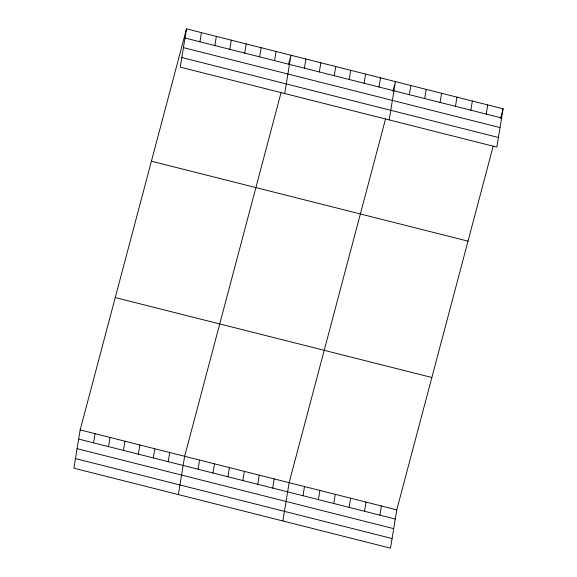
<?xml version="1.0" encoding="UTF-8"?>
<svg xmlns="http://www.w3.org/2000/svg" width="577" height="577" viewBox="0 0 577 577"><rect width="100%" height="100%" fill="white"/><g stroke="black" fill="none" stroke-linecap="round" stroke-linejoin="round"><path stroke-width="0.87" d="M186.501 28.85L180.226 67.141L496.833 147.099L503.108 108.801L186.501 28.85L80.167 429.901L73.892 468.199L390.499 548.15L396.774 509.859L493.241 145.995M93.589 442.84L95.09 433.673M108.512 446.612L110.019 437.445M123.442 450.385L124.942 441.21M199.923 41.789L201.423 32.622M138.365 454.149L139.865 444.982M214.846 45.561L216.346 36.387M153.294 457.922L154.795 448.747M229.776 49.326L231.276 40.159M168.217 461.687L169.717 452.519M244.698 53.098L246.199 43.924M178.372 494.583L184.647 456.292L281.114 92.428M259.628 56.863L261.129 47.696M198.07 469.231L199.57 460.057M274.551 60.635L276.051 51.468M212.992 472.996L214.5 463.829M284.706 93.532L290.981 55.233L288.457 64.747M227.922 476.768L229.422 467.594M304.404 68.173L305.904 59.005M242.845 480.533L244.345 471.366M319.326 71.945L320.834 62.77M257.775 484.305L259.275 475.131M334.256 75.71L335.756 66.543M272.697 488.07L274.198 478.903M349.179 79.482L350.679 70.307M282.853 520.966L289.127 482.675L385.595 118.812M364.109 83.247L365.609 74.08M303.004 495.722L304.505 486.555M379.031 87.019L380.531 77.852M318.381 499.61L319.882 490.436M389.186 119.915L395.461 81.617L392.937 91.13M333.758 503.49L335.259 494.323M409.338 94.671L410.838 85.504M349.135 507.378L350.636 498.203M424.715 98.552L426.215 89.385M364.513 511.258L366.02 502.091M440.092 102.439L441.593 93.265M379.89 515.146L381.397 505.971M455.469 106.319L456.97 97.152M470.846 110.207L472.347 101.033M486.223 114.087L487.731 104.92M500.584 118.314L503.108 108.801M184.993 38.017L501.608 117.975M183.421 47.631L500.028 127.582M181.798 57.534L498.413 137.485M151.405 161.199L468.019 241.15M115.256 297.559L431.863 377.509M80.167 429.901L396.774 509.859M78.66 439.075L395.274 519.026M77.087 448.682L393.694 528.64M75.464 458.585L392.079 538.536"/></g></svg>
